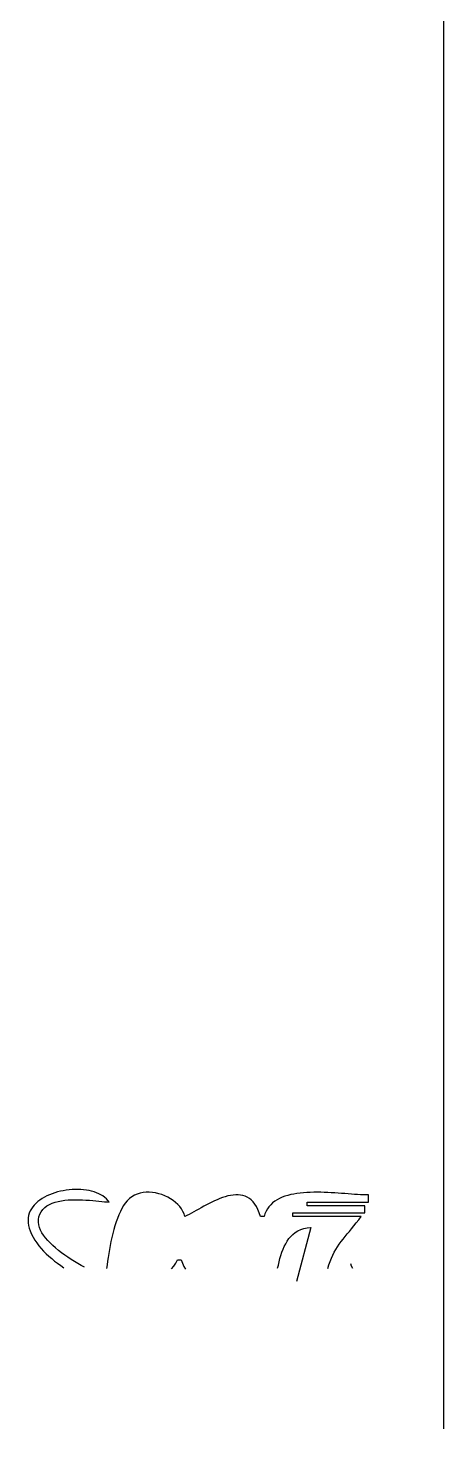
# Model space of a CAD drawing. Header units: metres. Extents: x 37 to 1169, y 29 to 746.
# Drawn here: x 1053.4 to 1169, y 29 to 418.1 of the extents above; entities that cross this region are included whole.
import ezdxf

# ---------------------------------------------------------------- set-up
doc = ezdxf.new("R2010")
doc.units = ezdxf.units.M

msp = doc.modelspace()

# ---------------------------------------------------------------- linework, layer by layer
for p, q in [((1169, 29), (1169, 746)), ((1058.6781, 93.7343), (1058.0003, 93.3858)), ((1059.3852, 94.053), (1058.6781, 93.7343)), ((1060.1181, 94.3416), (1059.3852, 94.053)), ((1060.8733, 94.5998), (1060.1181, 94.3416)), ((1061.6473, 94.8274), (1060.8733, 94.5998)), ((1062.4364, 95.024), (1061.6473, 94.8274)), ((1063.2373, 95.1893), (1062.4364, 95.024)), ((1064.0464, 95.3231), (1063.2373, 95.1893)), ((1064.8601, 95.4251), (1064.0464, 95.3231)), ((1065.675, 95.4949), (1064.8601, 95.4251)), ((1066.4876, 95.5322), (1065.675, 95.4949)), ((1067.2943, 95.5369), (1066.4876, 95.5322)), ((1068.0915, 95.5085), (1067.2943, 95.5369)), ((1068.8759, 95.4468), (1068.0915, 95.5085)), ((1069.6438, 95.3515), (1068.8759, 95.4468)), ((1070.3918, 95.2222), (1069.6438, 95.3515)), ((1071.1163, 95.0588), (1070.3918, 95.2222)), ((1071.8138, 94.8609), (1071.1163, 95.0588)), ((1072.4808, 94.6281), (1071.8138, 94.8609)), ((1073.1138, 94.3603), (1072.4808, 94.6281)), ((1073.7092, 94.0571), (1073.1138, 94.3603)), ((1074.2636, 93.7182), (1073.7092, 94.0571)), ((1074.7733, 93.3433), (1074.2636, 93.7182)), ((1082.2586, 93.5092), (1081.5913, 93.0003)), ((1082.9788, 93.9265), (1082.2586, 93.5092)), ((1083.7444, 94.2554), (1082.9788, 93.9265)), ((1084.5481, 94.4991), (1083.7444, 94.2554)), ((1085.3823, 94.6609), (1084.5481, 94.4991)), ((1086.2396, 94.744), (1085.3823, 94.6609)), ((1087.1124, 94.7516), (1086.2396, 94.744)), ((1087.9934, 94.6869), (1087.1124, 94.7516)), ((1088.8751, 94.5532), (1087.9934, 94.6869)), ((1089.75, 94.3537), (1088.8751, 94.5532)), ((1090.6106, 94.0916), (1089.75, 94.3537)), ((1091.4494, 93.7701), (1090.6106, 94.0916)), ((1092.2591, 93.3925), (1091.4494, 93.7701)), ((1108.2409, 93.5169), (1107.4966, 93.2754)), ((1108.9782, 93.7192), (1108.2409, 93.5169)), ((1109.7062, 93.8781), (1108.9782, 93.7192)), ((1110.4226, 93.9889), (1109.7062, 93.8781)), ((1111.1254, 94.0472), (1110.4226, 93.9889)), ((1111.8122, 94.0486), (1111.1254, 94.0472)), ((1112.4809, 93.9887), (1111.8122, 94.0486)), ((1113.1291, 93.8628), (1112.4809, 93.9887)), ((1113.7548, 93.6666), (1113.1291, 93.8628)), ((1114.3555, 93.3957), (1113.7548, 93.6666)), ((1114.9292, 93.0455), (1114.3555, 93.3957)), ((1124.7888, 93.6369), (1124.0304, 93.3536)), ((1125.5818, 93.8828), (1124.7888, 93.6369)), ((1126.4065, 94.0933), (1125.5818, 93.8828)), ((1127.2598, 94.2707), (1126.4065, 94.0933)), ((1128.1389, 94.4168), (1127.2598, 94.2707)), ((1129.0408, 94.534), (1128.1389, 94.4168)), ((1129.9624, 94.6242), (1129.0408, 94.534)), ((1130.901, 94.6895), (1129.9624, 94.6242)), ((1131.8534, 94.7321), (1130.901, 94.6895)), ((1132.8167, 94.7541), (1131.8534, 94.7321)), ((1133.788, 94.7575), (1132.8167, 94.7541)), ((1134.7644, 94.7444), (1133.788, 94.7575)), ((1135.7428, 94.717), (1134.7644, 94.7444)), ((1136.7203, 94.6773), (1135.7428, 94.717)), ((1137.6939, 94.6274), (1136.7203, 94.6773)), ((1138.6607, 94.5695), (1137.6939, 94.6274)), ((1139.6178, 94.5056), (1138.6607, 94.5695)), ((1140.5621, 94.4379), (1139.6178, 94.5056)), ((1141.4907, 94.3683), (1140.5621, 94.4379)), ((1142.4007, 94.2991), (1141.4907, 94.3683)), ((1143.2891, 94.2323), (1142.4007, 94.2991)), ((1144.1529, 94.1701), (1143.2891, 94.2323)), ((1144.9892, 94.1144), (1144.1529, 94.1701)), ((1145.795, 94.0675), (1144.9892, 94.1144)), ((1146.5674, 94.0314), (1145.795, 94.0675)), ((1147.3033, 94.0082), (1146.5674, 94.0314)), ((1148, 94), (1147.3033, 94.0082)), ((1148, 92), (1148, 94)), ((1054.0553, 89.5613), (1053.7997, 88.9581)), ((1054.372, 90.1374), (1054.0553, 89.5613)), ((1054.7461, 90.6861), (1054.372, 90.1374)), ((1055.1741, 91.2071), (1054.7461, 90.6861)), ((1055.6526, 91.7), (1055.1741, 91.2071)), ((1056.178, 92.1647), (1055.6526, 91.7)), ((1056.7467, 92.6007), (1056.178, 92.1647)), ((1057.3554, 93.0079), (1056.7467, 92.6007)), ((1057.0847, 89.3552), (1057.5402, 89.9665)), ((1058.0003, 93.3858), (1057.3554, 93.0079)), ((1057.5402, 89.9665), (1058.0816, 90.5028)), ((1058.0816, 90.5028), (1058.7015, 90.9685)), ((1058.7015, 90.9685), (1059.3922, 91.3678)), ((1059.3922, 91.3678), (1060.1463, 91.705)), ((1060.1463, 91.705), (1060.9562, 91.9844)), ((1060.9562, 91.9844), (1061.8146, 92.2101)), ((1061.8146, 92.2101), (1062.7138, 92.3865)), ((1062.7138, 92.3865), (1063.6463, 92.5177)), ((1063.6463, 92.5177), (1064.6047, 92.6081)), ((1064.6047, 92.6081), (1065.5814, 92.6619)), ((1065.5814, 92.6619), (1066.569, 92.6833)), ((1066.569, 92.6833), (1067.5599, 92.6766)), ((1067.5599, 92.6766), (1068.5466, 92.6461)), ((1068.5466, 92.6461), (1069.5216, 92.596)), ((1069.5216, 92.596), (1070.4774, 92.5305)), ((1070.4774, 92.5305), (1071.4065, 92.454)), ((1071.4065, 92.454), (1072.3014, 92.3706)), ((1072.3014, 92.3706), (1073.1546, 92.2846)), ((1073.1546, 92.2846), (1073.9585, 92.2003)), ((1073.9585, 92.2003), (1074.7057, 92.1219)), ((1074.7057, 92.1219), (1075.3887, 92.0537)), ((1075.235, 92.9322), (1074.7733, 93.3433)), ((1075.645, 92.4845), (1075.235, 92.9322)), ((1075.3887, 92.0537), (1076, 92)), ((1076, 92), (1075.645, 92.4845)), ((1079.5229, 90.243), (1079.0888, 89.3869)), ((1079.9832, 91.0347), (1079.5229, 90.243)), ((1080.4701, 91.7549), (1079.9832, 91.0347)), ((1080.9844, 92.3966), (1080.4701, 91.7549)), ((1081.5913, 93.0003), (1080.9845, 92.3966)), ((1093.0321, 92.962), (1092.2591, 93.3925)), ((1093.761, 92.4818), (1093.0321, 92.962)), ((1094.4382, 91.9551), (1093.761, 92.4818)), ((1095.0564, 91.3852), (1094.4382, 91.9551)), ((1095.6081, 90.7752), (1095.0564, 91.3852)), ((1096.0857, 90.1285), (1095.6081, 90.7752)), ((1096.4819, 89.4483), (1096.0857, 90.1285)), ((1100.1556, 89.6938), (1099.4807, 89.3171)), ((1100.848, 90.0805), (1100.1556, 89.6938)), ((1101.5556, 90.4728), (1100.848, 90.0805)), ((1102.2761, 90.8661), (1101.5556, 90.4728)), ((1103.0074, 91.2561), (1102.2761, 90.8661)), ((1103.7473, 91.6383), (1103.0074, 91.2561)), ((1104.4934, 92.0082), (1103.7473, 91.6383)), ((1105.2437, 92.3613), (1104.4934, 92.0082)), ((1105.9957, 92.6932), (1105.2437, 92.3613)), ((1106.7475, 92.9994), (1105.9957, 92.6932)), ((1107.4966, 93.2754), (1106.7475, 92.9994)), ((1115.4736, 92.6115), (1114.9292, 93.0455)), ((1115.9865, 92.0894), (1115.4736, 92.6115)), ((1116.4656, 91.4747), (1115.9865, 92.0894)), ((1116.9087, 90.7628), (1116.4656, 91.4747)), ((1117.3136, 89.9494), (1116.9087, 90.7628)), ((1117.6781, 89.0299), (1117.3136, 89.9494)), ((1119.9387, 90.1459), (1119.5636, 89.4876)), ((1120.3721, 90.75), (1119.9387, 90.1459)), ((1120.8608, 91.302), (1120.3721, 90.75)), ((1121.4018, 91.804), (1120.8608, 91.302)), ((1121.9923, 92.258), (1121.4018, 91.804)), ((1122.6291, 92.6662), (1121.9923, 92.258)), ((1123.3095, 93.0307), (1122.6291, 92.6662)), ((1124.0304, 93.3536), (1123.3095, 93.0307)), ((1131, 91), (1131, 92)), ((1131, 92), (1148, 92)), ((1147, 91), (1131, 91)), ((1147, 89), (1147, 91)), ((1053.4854, 87.6714), (1053.4338, 86.9886)), ((1053.4338, 86.9886), (1053.4572, 86.2798)), ((1053.4572, 86.2798), (1053.5592, 85.5453)), ((1053.6085, 88.328), (1053.4854, 87.6714)), ((1053.7997, 88.9581), (1053.6085, 88.328)), ((1056.3291, 86.4413), (1056.3376, 87.1684)), ((1056.4291, 85.7117), (1056.3291, 86.4413)), ((1056.3376, 87.1684), (1056.4614, 87.8912)), ((1056.6307, 84.981), (1056.4291, 85.7117)), ((1056.4614, 87.8912), (1056.7226, 88.6649)), ((1056.7226, 88.6649), (1057.0847, 89.3552)), ((1077.9364, 86.5024), (1077.6001, 85.4591)), ((1078.2962, 87.5096), (1077.9364, 86.5024)), ((1078.6801, 88.4734), (1078.2962, 87.5096)), ((1079.0888, 89.3869), (1078.6801, 88.4734)), ((1096.7891, 88.7377), (1096.4819, 89.4483)), ((1097, 88), (1096.7891, 88.7377)), ((1097.5829, 88.2919), (1097, 88)), ((1098.1921, 88.6117), (1097.5829, 88.2919)), ((1098.8255, 88.9549), (1098.1921, 88.6117)), ((1099.4807, 89.3171), (1098.8255, 88.9549)), ((1118, 88), (1117.6781, 89.0299)), ((1119, 88), (1118, 88)), ((1119.2497, 88.773), (1119, 88)), ((1119.5636, 89.4876), (1119.2497, 88.773)), ((1127, 88), (1127, 89)), ((1127, 89), (1147, 89)), ((1146, 88), (1127, 88)), ((1143.974, 85.4151), (1144.6323, 86.2301)), ((1144.6323, 86.2301), (1145.3079, 87.0893)), ((1145.3079, 87.0893), (1146, 88)), ((1053.5592, 85.5453), (1053.7433, 84.7855)), ((1053.7433, 84.7855), (1054.0131, 84.0007)), ((1054.013, 84.0007), (1054.3891, 83.1355)), ((1054.3891, 83.1355), (1054.8255, 82.2926)), ((1054.8255, 82.2926), (1055.3183, 81.4715)), ((1056.9274, 84.2508), (1056.6307, 84.981)), ((1057.3123, 83.5227), (1056.9274, 84.2508)), ((1057.7786, 82.7983), (1057.3123, 83.5227)), ((1058.3197, 82.0792), (1057.7786, 82.7983)), ((1058.9288, 81.3669), (1058.3197, 82.0792)), ((1076.7258, 82.1823), (1076.4771, 81.0646)), ((1076.9954, 83.292), (1076.7258, 82.1823)), ((1077.2866, 84.3866), (1076.9954, 83.292)), ((1077.6001, 85.4591), (1077.2866, 84.3866)), ((1125.4466, 81.1911), (1125.9236, 81.8651)), ((1125.9236, 81.8651), (1126.453, 82.4878)), ((1126.453, 82.4878), (1127.0393, 83.0544)), ((1127.0393, 83.0544), (1127.6869, 83.5599)), ((1127.6869, 83.5599), (1128.4003, 83.9995)), ((1132, 85), (1128, 70)), ((1128.4003, 83.9995), (1129.1838, 84.3682)), ((1129.1838, 84.3682), (1130.042, 84.6611)), ((1130.042, 84.6611), (1130.9792, 84.8733)), ((1130.9792, 84.8733), (1132, 85)), ((1140.432, 81.0453), (1140.9697, 81.7481)), ((1140.9697, 81.7481), (1141.5295, 82.4514)), ((1141.5295, 82.4514), (1142.1107, 83.1624)), ((1142.1107, 83.1624), (1142.7124, 83.8885)), ((1142.7124, 83.8885), (1143.3337, 84.637)), ((1143.3337, 84.637), (1143.974, 85.4151)), ((1055.3183, 81.4715), (1055.8637, 80.672)), ((1055.8637, 80.672), (1056.458, 79.8938)), ((1056.458, 79.8938), (1057.0974, 79.1367)), ((1057.0974, 79.1367), (1057.7781, 78.4002)), ((1057.7781, 78.4002), (1058.4963, 77.6843)), ((1059.5992, 80.6631), (1058.9288, 81.3669)), ((1060.324, 79.9693), (1059.5992, 80.6631)), ((1061.0966, 79.2872), (1060.324, 79.9693)), ((1061.9102, 78.6182), (1061.0966, 79.2872)), ((1062.758, 77.964), (1061.9102, 78.6182)), ((1063.6334, 77.3261), (1062.758, 77.964)), ((1076.0399, 78.8335), (1075.8501, 77.7342)), ((1076.2486, 79.946), (1076.0399, 78.8335)), ((1076.4771, 81.0646), (1076.2486, 79.946)), ((1123.6932, 77.2244), (1123.9745, 78.0809)), ((1123.9745, 78.0809), (1124.286, 78.9108)), ((1124.286, 78.9108), (1124.6323, 79.709)), ((1124.6323, 79.709), (1125.0177, 80.4708)), ((1125.0177, 80.4708), (1125.4466, 81.1911)), ((1138.1036, 77.284), (1138.5186, 78.0935)), ((1138.5186, 78.0935), (1138.9597, 78.8671)), ((1138.9597, 78.8671), (1139.4262, 79.6121)), ((1139.4262, 79.6121), (1139.9172, 80.3357)), ((1139.9172, 80.3357), (1140.432, 81.0453)), ((1058.4963, 77.6843), (1059.2483, 76.9885)), ((1059.2483, 76.9885), (1060.0301, 76.3126)), ((1060.0301, 76.3126), (1060.8381, 75.6564)), ((1060.8381, 75.6564), (1061.6685, 75.0195)), ((1061.6685, 75.0195), (1062.5175, 74.4016)), ((1062.5175, 74.4016), (1063.3813, 73.8025)), ((1064.5295, 76.7062), (1063.6334, 77.3261)), ((1065.4397, 76.1058), (1064.5295, 76.7062)), ((1066.3571, 75.5265), (1065.4397, 76.1058)), ((1067.2751, 74.9699), (1066.3571, 75.5265)), ((1068.1869, 74.4375), (1067.2751, 74.9699)), ((1069.0857, 73.9311), (1068.1869, 74.4375)), ((1075.3884, 74.5857), (1075.2682, 73.6095)), ((1075.525, 75.6032), (1075.3884, 74.5857)), ((1075.6787, 76.655), (1075.525, 75.6032)), ((1075.8501, 77.7342), (1075.6787, 76.655)), ((1093.3319, 73.4786), (1093.9312, 74.2225)), ((1093.9312, 74.2225), (1094.488, 75.0611)), ((1094.488, 75.0611), (1095, 76)), ((1095, 76), (1096, 76)), ((1096, 76), (1096.3225, 75.0201)), ((1096.3225, 75.0201), (1096.7095, 74.1433)), ((1096.7095, 74.1433), (1097.1567, 73.3656)), ((1122.7819, 73.6294), (1122.9865, 74.5436)), ((1122.9865, 74.5436), (1123.2036, 75.4508)), ((1123.2036, 75.4508), (1123.4377, 76.3461)), ((1123.4377, 76.3461), (1123.6932, 77.2244)), ((1136.7218, 73.5411), (1137.024, 74.5671)), ((1137.024, 74.5671), (1137.3555, 75.5281)), ((1137.3555, 75.5281), (1137.7157, 76.4313)), ((1137.7157, 76.4313), (1138.1036, 77.284)), ((1143, 75), (1143.257, 74.3103)), ((1143.257, 74.3103), (1143.615, 73.6399))]:
    msp.add_line(p, q)

doc.saveas('drawing.dxf')
